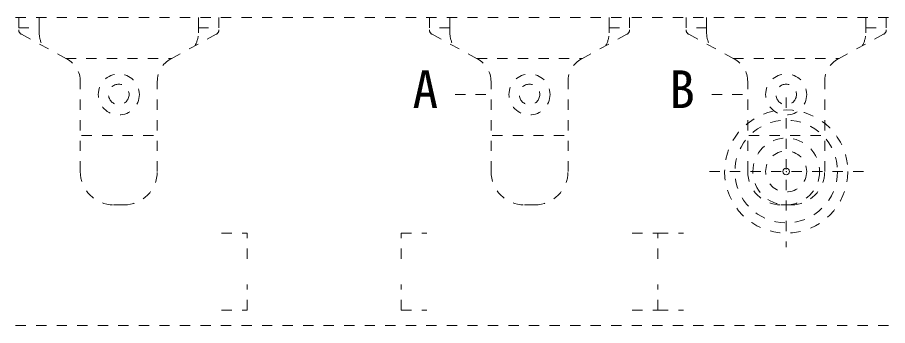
# Model space of a CAD drawing. Units: millimetres, scale not verified. Extents: x -62 to 63, y -117 to 117.
# Drawn here: x -46.03 to -37.55, y 73.15 to 76.15 of the extents above; entities that cross this region are included whole.
import ezdxf
from ezdxf.enums import TextEntityAlignment as Align

# ---------------------------------------------------------------- set-up
doc = ezdxf.new("R2010")
doc.units = ezdxf.units.MM
doc.header["$LTSCALE"] = 0.125
doc.header["$PDMODE"] = 32
doc.header["$PDSIZE"] = 0.0625
doc.linetypes.add('USER5', pattern=[1.4, 0.7, -0.7])
doc.layers.add('0-5_GAIKEI', color=1, linetype='Continuous', lineweight=18)
doc.styles.add('ＭＳ ゴシック', font='')
doc.styles.get('ＭＳ ゴシック').set_extended_font_data('MS Gothic')

msp = doc.modelspace()

# ---------------------------------------------------------------- linework, layer by layer
at = {"layer": '0-5_GAIKEI', "linetype": 'USER5'}
for p, q in [((-49.0434, 76.15), (-8.0334, 76.15)), ((-46.0134, 76.15), (-46.0134, 76.0298)), ((-45.8134, 76.07), (-45.8134, 76.15)), ((-44.2634, 76.15), (-44.2634, 76.07)), ((-44.0634, 76.15), (-44.0634, 76.0298)), ((-44.0634, 76.15), (-44.0634, 76.0301)), ((-42.0134, 76.15), (-42.0134, 76.0298)), ((-41.8134, 76.07), (-41.8134, 76.15)), ((-40.2634, 76.15), (-40.2634, 76.07)), ((-40.0634, 76.15), (-40.0634, 76.0301)), ((-40.0634, 76.15), (-40.0634, 76.0301)), ((-39.5134, 76.15), (-39.5134, 76.0298)), ((-39.3134, 76.07), (-39.3134, 76.15)), ((-37.7634, 76.15), (-37.7634, 76.07)), ((-37.5634, 76.15), (-37.5634, 76.0298)), ((-37.5634, 76.15), (-37.5634, 76.0301)), ((-46.0134, 76.05), (-45.8134, 76.05)), ((-45.8134, 76), (-45.8134, 76.07)), ((-44.2634, 76), (-44.2634, 76.07)), ((-44.2634, 76.05), (-44.0634, 76.05)), ((-41.8134, 76.05), (-42.0134, 76.05)), ((-41.8134, 76), (-41.8134, 76.07)), ((-40.2634, 76), (-40.2634, 76.07)), ((-40.2634, 76.05), (-40.0634, 76.05)), ((-39.3134, 76.05), (-39.5134, 76.05)), ((-39.3134, 76), (-39.3134, 76.07)), ((-37.7634, 76), (-37.7634, 76.07)), ((-37.7634, 76.05), (-37.5634, 76.05)), ((-45.9872, 75.9858), (-45.5443, 75.7459)), ((-44.0896, 75.9858), (-44.5324, 75.7459)), ((-41.9872, 75.9858), (-41.5443, 75.7459)), ((-40.0896, 75.9858), (-40.5324, 75.7459)), ((-39.4872, 75.9858), (-39.0443, 75.7459)), ((-37.5896, 75.9858), (-38.0324, 75.7459)), ((-45.5547, 75.75), (-44.5249, 75.75)), ((-41.5518, 75.75), (-40.5249, 75.75)), ((-39.0547, 75.75), (-38.0249, 75.75)), ((-45.4134, 74.65), (-45.4134, 75.5261)), ((-44.6634, 74.65), (-44.6634, 75.5261)), ((-41.4134, 74.65), (-41.4134, 75.5261)), ((-40.6634, 74.65), (-40.6634, 75.5261)), ((-38.9134, 74.65), (-38.9134, 75.5261)), ((-38.1634, 74.65), (-38.1634, 75.5261)), ((-41.7634, 75.4), (-41.4634, 75.4)), ((-39.2634, 75.4), (-38.9634, 75.4)), ((-38.5384, 75.3691), (-38.5384, 73.9135)), ((-45.4009, 75), (-44.6759, 75)), ((-41.4009, 75), (-40.6759, 75)), ((-38.9009, 75), (-38.1759, 75)), ((-37.7862, 74.65), (-39.3087, 74.65)), ((-44.9884, 74.325), (-45.0884, 74.325)), ((-40.9884, 74.325), (-41.0884, 74.325)), ((-38.4884, 74.325), (-38.5884, 74.325)), ((-44.0384, 74.05), (-43.7884, 74.05)), ((-43.7884, 73.8), (-43.7884, 74.05)), ((-42.2884, 74.05), (-42.0384, 74.05)), ((-42.2884, 73.8), (-42.2884, 74.05)), ((-40.0384, 74.05), (-39.7884, 74.05)), ((-39.7884, 73.8), (-39.7884, 74.05)), ((-42.2884, 73.3), (-42.2884, 73.55)), ((-39.7884, 73.3), (-39.7884, 73.55)), ((-42.2884, 73.3), (-42.0384, 73.3)), ((-39.7884, 73.3), (-39.5384, 73.3)), ((-49.0434, 73.15), (-8.0334, 73.15))]:
    msp.add_line(p, q, dxfattribs=at)
for points in [[(-39.7884, 73.8), (-39.7884, 74.05), (-39.5384, 74.05)], [(-44.0384, 73.3), (-43.7884, 73.3), (-43.7884, 73.55)], [(-40.0384, 73.3), (-39.7884, 73.3), (-39.7884, 73.55)]]:
    msp.add_lwpolyline(points, dxfattribs=at)
for centre, radius in [((-45.0384, 75.4), 0.2), ((-41.0384, 75.4), 0.2), ((-38.5384, 75.4), 0.2), ((-45.0384, 75.4), 0.1), ((-41.0384, 75.4), 0.1), ((-38.5384, 75.4), 0.1), ((-38.5384, 74.65), 0.6), ((-38.5384, 74.65), 0.5), ((-38.5384, 74.65), 0.325), ((-38.5384, 74.65), 0.2)]:
    msp.add_circle(centre, radius, dxfattribs=at)
for centre, radius, start, end in [((-45.9634, 76.0298), 0.05, 180, 241.55707), ((-44.1134, 76.0298), 0.05, 298.44293, 0), ((-41.9634, 76.0298), 0.05, 180, 241.55707), ((-40.1134, 76.0298), 0.05, 298.44293, 0), ((-39.4634, 76.0298), 0.05, 180, 241.55707), ((-37.6134, 76.0298), 0.05, 298.44293, 0), ((-45.5634, 76), 0.25, 180, 210.57291), ((-44.5134, 76), 0.25, 329.42709, 0), ((-41.5634, 76), 0.25, 180, 210.57291), ((-40.5134, 76), 0.25, 329.42709, 0), ((-39.0634, 76), 0.25, 180, 210.57291), ((-38.0134, 76), 0.25, 329.42709, 0), ((-45.6634, 75.5261), 0.25, 0, 61.55707), ((-44.4134, 75.5261), 0.25, 118.44293, 180), ((-41.6634, 75.5261), 0.25, 0, 61.55707), ((-40.4134, 75.5261), 0.25, 118.44293, 180), ((-39.1634, 75.5261), 0.25, 0, 61.55707), ((-37.9134, 75.5261), 0.25, 118.44293, 180), ((-45.0884, 74.65), 0.325, 180, 270), ((-44.9884, 74.65), 0.325, 270, 0), ((-41.0884, 74.65), 0.325, 180, 270), ((-40.9884, 74.65), 0.325, 270, 0), ((-38.5884, 74.65), 0.325, 180, 270), ((-38.4884, 74.65), 0.325, 270, 0)]:
    msp.add_arc(centre, radius, start, end, dxfattribs=at)
at = {"layer": '0-5_GAIKEI'}
msp.add_point((-38.5384, 74.65), dxfattribs=at)

# ---------------------------------------------------------------- texts
at = {"layer": '0-5_GAIKEI', "color": 7, "style": 'ＭＳ ゴシック'}
for s, p in [('A', (-42.1776, 75.1577)), ('B', (-39.6776, 75.1577))]:
    msp.add_text(s, height=0.3666, dxfattribs=at).set_placement(p, align=Align.BOTTOM_LEFT)

doc.saveas('drawing.dxf')
